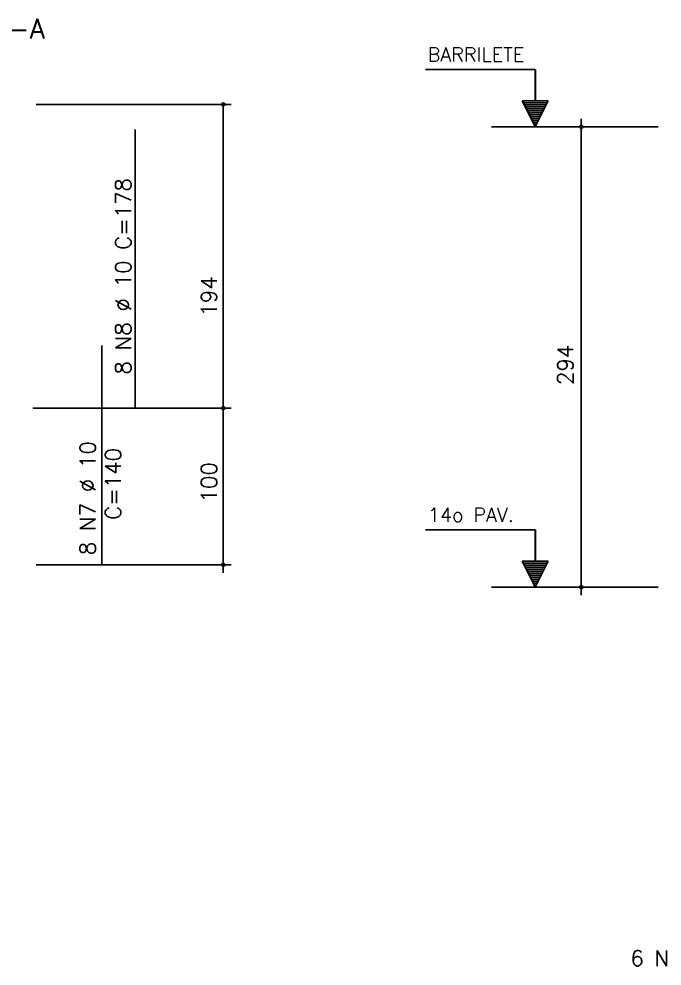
# Model space of a CAD drawing. Extents: x -1 to 122, y -1 to 61.
# Drawn here: x 68.27 to 76.49, y 22.17 to 34.26 of the extents above; entities that cross this region are included whole.
import ezdxf

# ---------------------------------------------------------------- set-up
doc = ezdxf.new("R2010")
doc.units = 0
doc.header["$MEASUREMENT"] = 0
for name, color, linetype in [('PENA_01', 1, 'CONTINUOUS'), ('PENA_02', 2, 'CONTINUOUS'), ('PENA_03', 3, 'CONTINUOUS'), ('PENA_05', 5, 'CONTINUOUS')]:
    doc.layers.add(name, color=color, linetype=linetype)
doc.styles.get("Standard").update_dxf_attribs({"font": 'ROMANS.SHX'})

msp = doc.modelspace()

# ---------------------------------------------------------------- linework, layer by layer
at = {"layer": 'PENA_01', "linetype": 'Continuous'}
for p, q in [((74.307, 32.887), (76.437, 32.887)), ((74.307, 27.007), (76.437, 27.007))]:
    msp.add_line(p, q, dxfattribs=at)
at = {"layer": 'PENA_02', "linetype": 'Continuous'}
for centre, radius in [((70.882, 33.173), 0.02), ((70.882, 33.173), 0.01), ((75.453, 32.887), 0.02), ((75.453, 32.887), 0.01), ((70.882, 29.293), 0.02), ((70.882, 29.293), 0.01), ((70.882, 27.293), 0.02), ((70.882, 27.293), 0.01), ((75.453, 27.007), 0.02), ((75.453, 27.007), 0.01)]:
    msp.add_circle(centre, radius, dxfattribs=at)
at = {"layer": 'PENA_03', "linetype": 'Continuous'}
for p, q in [((74.866, 33.619), (73.466, 33.619)), ((74.866, 33.219), (74.866, 33.619)), ((74.867, 33.219), (74.867, 33.621)), ((68.493, 33.173), (70.982, 33.173)), ((70.882, 27.192), (70.882, 33.173)), ((74.866, 32.887), (74.7, 33.219)), ((74.7, 33.219), (74.866, 33.219)), ((74.866, 32.891), (74.703, 33.218)), ((75.03, 33.218), (74.703, 33.218)), ((75.019, 33.194), (74.713, 33.194)), ((75.007, 33.168), (74.726, 33.168)), ((75.032, 33.219), (74.866, 32.887)), ((75.03, 33.218), (74.866, 32.891)), ((74.867, 33.219), (75.032, 33.219)), ((74.994, 33.143), (74.739, 33.143)), ((74.981, 33.117), (74.751, 33.117)), ((74.968, 33.092), (74.764, 33.092)), ((74.956, 33.066), (74.777, 33.066)), ((74.943, 33.041), (74.79, 33.041)), ((74.93, 33.015), (74.802, 33.015)), ((74.917, 32.99), (74.815, 32.99)), ((74.905, 32.964), (74.828, 32.964)), ((74.892, 32.938), (74.841, 32.938)), ((74.879, 32.913), (74.853, 32.913)), ((75.453, 26.907), (75.453, 32.987)), ((68.451, 29.293), (70.982, 29.293)), ((74.866, 27.739), (73.466, 27.739)), ((74.866, 27.339), (74.866, 27.739)), ((74.867, 27.339), (74.867, 27.741)), ((74.866, 27.007), (74.7, 27.339)), ((74.7, 27.339), (74.866, 27.339)), ((75.032, 27.339), (74.866, 27.007)), ((74.867, 27.339), (75.032, 27.339)), ((68.493, 27.293), (70.982, 27.293)), ((74.866, 27.011), (74.703, 27.338)), ((75.03, 27.338), (74.703, 27.338)), ((75.019, 27.314), (74.713, 27.314)), ((75.007, 27.288), (74.726, 27.288)), ((74.994, 27.263), (74.739, 27.263)), ((74.981, 27.237), (74.751, 27.237)), ((75.03, 27.338), (74.866, 27.011)), ((74.968, 27.212), (74.764, 27.212)), ((74.956, 27.186), (74.777, 27.186)), ((74.943, 27.161), (74.79, 27.161)), ((74.93, 27.135), (74.802, 27.135)), ((74.917, 27.11), (74.815, 27.11)), ((74.905, 27.084), (74.828, 27.084)), ((74.892, 27.058), (74.841, 27.058)), ((74.879, 27.033), (74.853, 27.033))]:
    msp.add_line(p, q, dxfattribs=at)
at = {"layer": 'PENA_05', "linetype": 'Continuous'}
for p, q in [((69.758, 29.29), (69.758, 32.853)), ((69.332, 27.293), (69.332, 30.093))]:
    msp.add_line(p, q, dxfattribs=at)

# ---------------------------------------------------------------- texts
at = {"layer": 'PENA_03', "linetype": 'Continuous'}
for s, height, p in [('BARRILETE', 0.18, (73.491, 33.721)), ('14o PAV.', 0.18, (73.496, 27.841)), ('6 N1 %%c 10 C=80', 0.2, (76.08, 22.168))]:
    msp.add_text(s, height=height, dxfattribs=at).set_placement(p)
for s, p in [('8 N8 %%c 10 C=178', (69.703, 29.722)), ('194', (70.797, 30.464)), ('294', (75.35, 29.589)), ('8 N7 %%c 10', (69.251, 27.414)), ('C=140', (69.575, 27.868)), ('100', (70.798, 28.089))]:
    msp.add_text(s, height=0.2, rotation=90, dxfattribs=at).set_placement(p)
at = {"layer": 'PENA_05', "linetype": 'Continuous'}
msp.add_text('CORTE A-A', height=0.25, dxfattribs=at).set_placement((66.704, 34.015))

doc.saveas('drawing.dxf')
